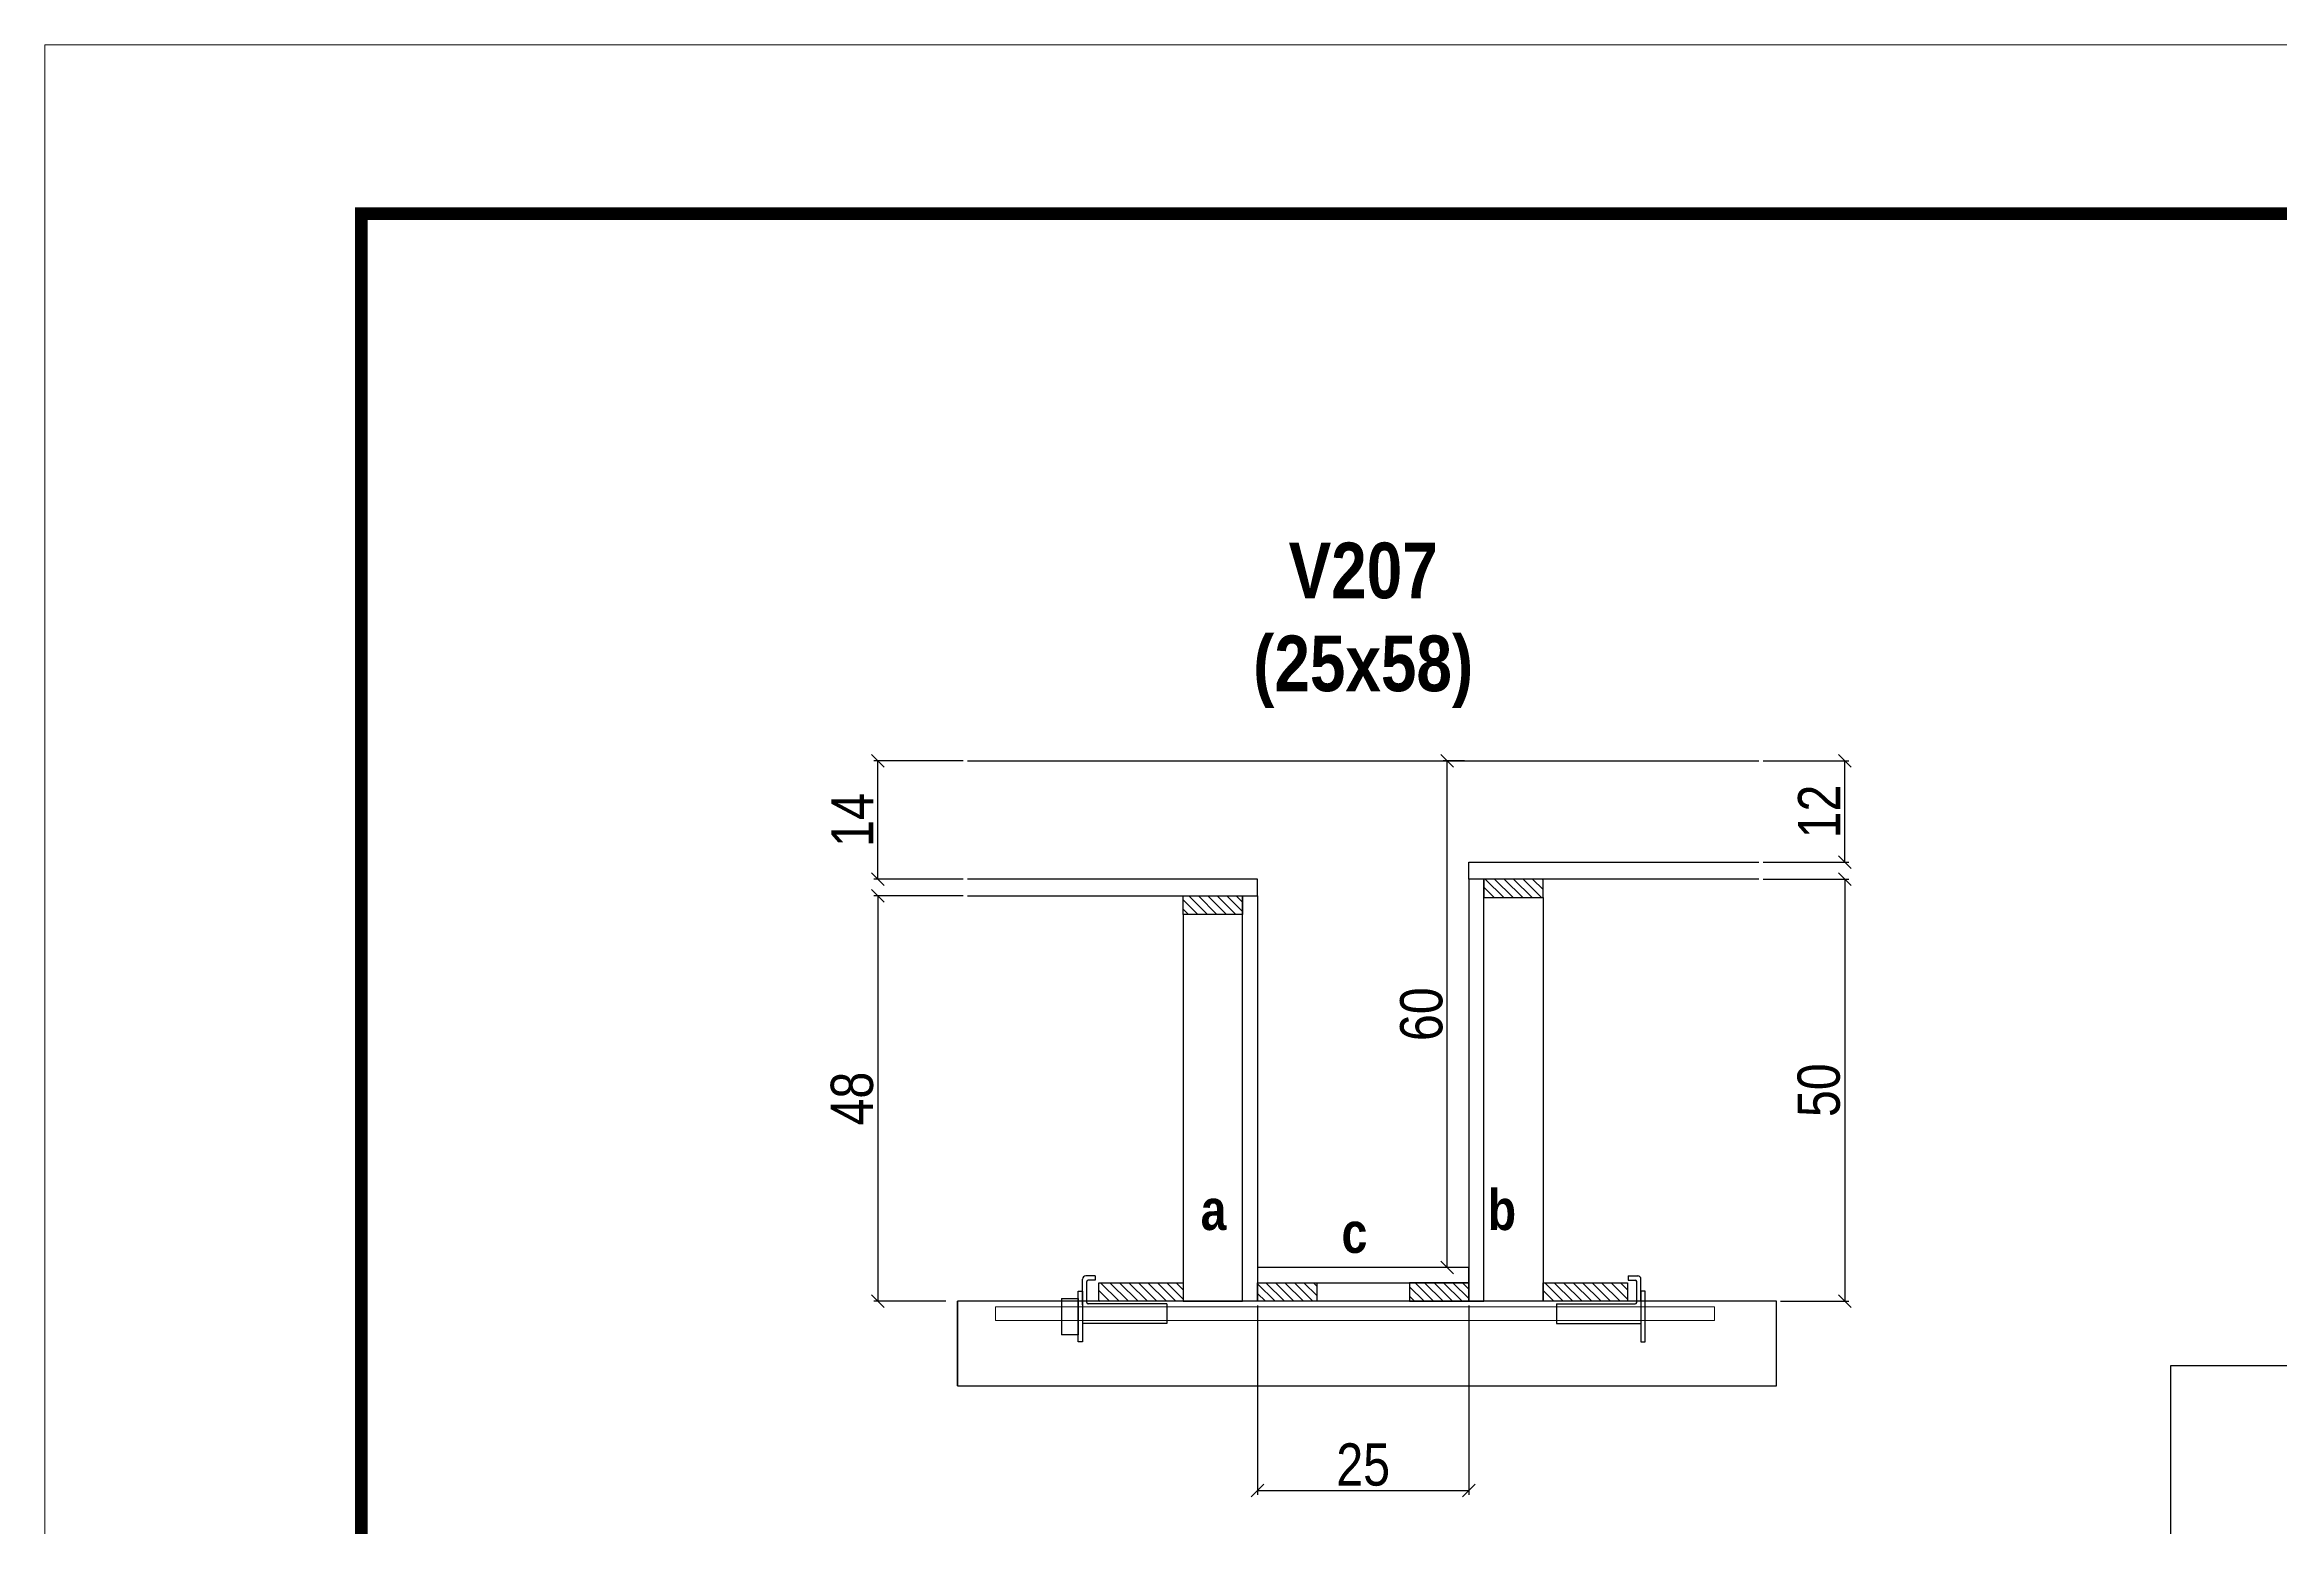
# Model space of a CAD drawing. Extents: x 2603 to 22413, y 1253 to 30260.
# Drawn here: x 2603 to 3132, y 26073 to 26423 of the extents above; entities that cross this region are included whole.
import ezdxf

# ---------------------------------------------------------------- set-up
doc = ezdxf.new("R2010")
doc.units = 0
doc.linetypes.add('DASHED', pattern=[0.75, 0.5, -0.25])
for name, color, linetype in [('barrote', 251, 'Continuous'), ('COTA', 241, 'Continuous'), ('detalhes', 4, 'Continuous'), ('NOMENCLATURA', 7, 'Continuous'), ('Painéis', 200, 'Continuous'), ('presilha', 1, 'Continuous'), ('SARR_2.2x10', 60, 'Continuous'), ('SARR_2.2x7', 40, 'Continuous'), ('SARR_3.5x7', 81, 'Continuous')]:
    doc.layers.add(name, color=color, linetype=linetype)
for name, color, linetype, lineweight in [('CONCRETO', 251, 'Continuous', 25), ('Folhas', 255, 'Continuous', 9), ('SARRAFO DE PRESSAO', 251, 'DASHED', 9), ('SCO-___-LAJ', 2, 'Continuous', 0)]:
    doc.layers.add(name, color=color, linetype=linetype, lineweight=lineweight)
doc.styles.add('COTA TECNICA 2X', font='techl___.ttf', dxfattribs={"height": 10})
doc.styles.add('TECNICA', font='techb___.ttf', dxfattribs={"height": 10})
doc.dimstyles.new('SECAO', dxfattribs={"dimscale": 0.333333, "dimtxt": 5, "dimasz": 9, "dimexe": 3, "dimexo": 3, "dimgap": 3, "dimtad": 1, "dimdec": 1, "dimlfac": 0.5, "dimzin": 12, "dimdsep": 46, "dimtxsty": 'COTA TECNICA 2X', "dimblk1": 'OBLIQUE', "dimblk2": 'OBLIQUE', "dimsah": 1, "dimcen": 0.9, "dimclrd": 4, "dimclre": 4, "dimclrt": 240, "dimadec": 1, "dimazin": 3, "dimtfac": 1, "dimtdec": 1, "dimtmove": 0, "dimatfit": 3, "dimfxl": 1, "dimtolj": 1, "dimtzin": 12, "dimarcsym": 0})

# ---------------------------------------------------------------- blocks, each defined once
blk = doc.blocks.new('9999999999')
at = {"layer": 'Folhas'}
blk.add_lwpolyline([(98138.98, 34190.21), (99623.98, 34190.21), (99623.98, 35240.21), (98138.98, 35240.21)], close=True, dxfattribs=at)
at = {"layer": 'Folhas', "color": 30, "const_width": 3}
blk.add_lwpolyline([(98213.98, 34230.21), (99583.98, 34230.21), (99583.98, 35200.21), (98213.98, 35200.21)], close=True, dxfattribs=at)
blk = doc.blocks.new('PRESILHA METÁLICA 1')
at = {"layer": 'presilha'}
for p, q in [((7.5, 10.64), (7.5, 19.86)), ((12, 21), (8.64, 21)), ((9, 11.57), (9, 18.93)), ((12, 19.5), (9.57, 19.5)), ((12, 21), (12, 19.5)), ((0, 13), (6, 13)), ((0, 13), (0, 0)), ((6, 15.5), (7.5, 15.5)), ((6, -2.5), (6, 15.5)), ((6, 13), (6, 0)), ((7.5, 15.5), (7.5, -2.5)), ((37.5, 11), (9.57, 11)), ((37.5, 11), (37.5, 4.1)), ((6, 0), (0, 0)), ((37.5, 4.1), (7.5, 4.1)), ((7.5, -2.5), (6, -2.5))]:
    blk.add_line(p, q, dxfattribs=at)
for centre, radius, start, end in [((8.64, 19.86), 1.14, 90, 180), ((9.57, 18.93), 0.57, 90, 180), ((9.57, 11.57), 0.57, 180, 270)]:
    blk.add_arc(centre, radius, start, end, dxfattribs=at)
blk = doc.blocks.new('PRESILHA METÁLICA 2')
at = {"layer": 'presilha'}
for p, q in [((-5.25, 23.5), (-5.25, 22)), ((-5.25, 23.5), (-1.89, 23.5)), ((-5.25, 22), (-2.82, 22)), ((-2.25, 14.07), (-2.25, 21.43)), ((-0.75, 14.64), (-0.75, 22.36)), ((0.75, 18), (-0.75, 18)), ((-0.75, 18), (-0.75, 0)), ((0.75, 0), (0.75, 18)), ((-30.75, 13.5), (-30.75, 6.6)), ((-30.75, 13.5), (-2.82, 13.5)), ((-30.75, 6.6), (-0.75, 6.6)), ((-0.75, 0), (0.75, 0))]:
    blk.add_line(p, q, dxfattribs=at)
for centre, radius, start, end in [((-2.82, 21.43), 0.57, 0, 90), ((-1.89, 22.36), 1.14, 0, 90), ((-2.82, 14.07), 0.57, 270, 0)]:
    blk.add_arc(centre, radius, start, end, dxfattribs=at)
blk = doc.blocks.new('_Oblique')
at = {"color": 0, "linetype": 'ByBlock', "lineweight": -2}
blk.add_line((-0.5, -0.5), (0.5, 0.5), dxfattribs=at)
blk = doc.blocks.new('*D549')
at = {"layer": 'COTA', "color": 4, "lineweight": -2, "transparency": 16777216}
for p, q in [((3009.92, 26225.83), (3030.26, 26225.83)), ((3029.26, 26225.83), (3029.26, 26125.83)), ((3014.03, 26125.83), (3030.26, 26125.83))]:
    blk.add_line(p, q, dxfattribs=at)
at = {"layer": 'Defpoints', "color": 0, "transparency": 16777216}
for p in [(3008.92, 26225.83), (3013.03, 26125.83), (3029.26, 26125.83)]:
    blk.add_point(p, dxfattribs=at)
at = {"layer": 'COTA', "color": 4, "lineweight": -2, "transparency": 16777216, "xscale": 3, "yscale": 3, "zscale": 3}
for p, rotation in [((3029.26, 26225.83), 90), ((3029.26, 26125.83), 270)]:
    blk.add_blockref('_Oblique', p, dxfattribs=dict(at, rotation=rotation))
at = {"layer": 'COTA', "color": 240, "transparency": 16777216, "insert": (3023.16, 26175.83), "char_height": 10, "attachment_point": 5, "rotation": 90, "style": 'COTA TECNICA 2X'}
blk.add_mtext('\\A1;50', dxfattribs=at)
blk = doc.blocks.new('*D550')
at = {"layer": 'COTA', "color": 4, "lineweight": -2, "transparency": 16777216}
for p, q in [((3009.92, 26253.83), (3030.26, 26253.83)), ((3029.26, 26229.83), (3029.26, 26253.83)), ((3009.92, 26229.83), (3030.26, 26229.83))]:
    blk.add_line(p, q, dxfattribs=at)
at = {"layer": 'Defpoints', "color": 0, "transparency": 16777216}
for p in [(3008.92, 26253.83), (3029.26, 26253.83), (3008.92, 26229.83)]:
    blk.add_point(p, dxfattribs=at)
at = {"layer": 'COTA', "color": 4, "lineweight": -2, "transparency": 16777216, "xscale": 3, "yscale": 3, "zscale": 3}
for p, rotation in [((3029.26, 26253.83), 90), ((3029.26, 26229.83), 270)]:
    blk.add_blockref('_Oblique', p, dxfattribs=dict(at, rotation=rotation))
at = {"layer": 'COTA', "color": 240, "transparency": 16777216, "insert": (3023.21, 26241.83), "char_height": 10, "attachment_point": 5, "rotation": 90, "style": 'COTA TECNICA 2X'}
blk.add_mtext('\\A1;12', dxfattribs=at)
blk = doc.blocks.new('*D551')
at = {"layer": 'COTA', "color": 4, "lineweight": -2, "transparency": 16777216}
for p, q in [((2820.52, 26221.83), (2799.3, 26221.83)), ((2800.3, 26221.83), (2800.3, 26125.83)), ((2816.4, 26125.83), (2799.3, 26125.83))]:
    blk.add_line(p, q, dxfattribs=at)
at = {"layer": 'Defpoints', "color": 0, "transparency": 16777216}
for p in [(2821.52, 26221.83), (2800.3, 26125.83), (2817.4, 26125.83)]:
    blk.add_point(p, dxfattribs=at)
at = {"layer": 'COTA', "color": 4, "lineweight": -2, "transparency": 16777216, "xscale": 3, "yscale": 3, "zscale": 3}
for p, rotation in [((2800.3, 26221.83), 90), ((2800.3, 26125.83), 270)]:
    blk.add_blockref('_Oblique', p, dxfattribs=dict(at, rotation=rotation))
at = {"layer": 'COTA', "color": 240, "transparency": 16777216, "insert": (2794.2, 26173.83), "char_height": 10, "attachment_point": 5, "rotation": 90, "style": 'COTA TECNICA 2X'}
blk.add_mtext('\\A1;48', dxfattribs=at)
blk = doc.blocks.new('*D2935')
at = {"layer": 'COTA', "color": 4, "lineweight": -2, "transparency": 16777216}
for p, q in [((2939.22, 26253.83), (2934.14, 26253.83)), ((2935.14, 26133.83), (2935.14, 26253.83)), ((2939.22, 26133.83), (2934.14, 26133.83))]:
    blk.add_line(p, q, dxfattribs=at)
at = {"layer": 'Defpoints', "color": 0, "transparency": 16777216}
for p in [(2935.14, 26253.83), (2940.22, 26253.83), (2940.22, 26133.83)]:
    blk.add_point(p, dxfattribs=at)
at = {"layer": 'COTA', "color": 4, "lineweight": -2, "transparency": 16777216, "xscale": 3, "yscale": 3, "zscale": 3}
for p, rotation in [((2935.14, 26253.83), 90), ((2935.14, 26133.83), 270)]:
    blk.add_blockref('_Oblique', p, dxfattribs=dict(at, rotation=rotation))
at = {"layer": 'COTA', "color": 240, "transparency": 16777216, "insert": (2929.04, 26193.83), "char_height": 10, "attachment_point": 5, "rotation": 90, "style": 'COTA TECNICA 2X'}
blk.add_mtext('\\A1;60', dxfattribs=at)
blk = doc.blocks.new('*D2936')
at = {"layer": 'COTA', "color": 4, "lineweight": -2, "transparency": 16777216}
for p, q in [((2820.52, 26253.83), (2799.3, 26253.83)), ((2800.3, 26225.83), (2800.3, 26253.83)), ((2820.52, 26225.83), (2799.3, 26225.83))]:
    blk.add_line(p, q, dxfattribs=at)
at = {"layer": 'Defpoints', "color": 0, "transparency": 16777216}
for p in [(2800.3, 26253.83), (2821.52, 26253.83), (2821.52, 26225.83)]:
    blk.add_point(p, dxfattribs=at)
at = {"layer": 'COTA', "color": 4, "lineweight": -2, "transparency": 16777216, "xscale": 3, "yscale": 3, "zscale": 3}
for p, rotation in [((2800.3, 26253.83), 90), ((2800.3, 26225.83), 270)]:
    blk.add_blockref('_Oblique', p, dxfattribs=dict(at, rotation=rotation))
at = {"layer": 'COTA', "color": 240, "transparency": 16777216, "insert": (2794.23, 26239.83), "char_height": 10, "attachment_point": 5, "rotation": 90, "style": 'COTA TECNICA 2X'}
blk.add_mtext('\\A1;14', dxfattribs=at)
blk = doc.blocks.new('*D2937')
at = {"layer": 'COTA', "color": 4, "lineweight": -2, "transparency": 16777216}
for p, q in [((2890.22, 26124.83), (2890.22, 26080)), ((2940.22, 26124.83), (2940.22, 26080)), ((2890.22, 26081), (2940.22, 26081))]:
    blk.add_line(p, q, dxfattribs=at)
at = {"layer": 'Defpoints', "color": 0, "transparency": 16777216}
for p in [(2890.22, 26125.83), (2940.22, 26125.83), (2940.22, 26081)]:
    blk.add_point(p, dxfattribs=at)
at = {"layer": 'COTA', "color": 4, "lineweight": -2, "transparency": 16777216, "xscale": 3, "yscale": 3, "zscale": 3, "rotation": 180}
blk.add_blockref('_Oblique', (2890.22, 26081), dxfattribs=at)
at = {"layer": 'COTA', "color": 4, "lineweight": -2, "transparency": 16777216, "xscale": 3, "yscale": 3, "zscale": 3}
blk.add_blockref('_Oblique', (2940.22, 26081), dxfattribs=at)
at = {"layer": 'COTA', "color": 240, "transparency": 16777216, "insert": (2915.22, 26087.11), "char_height": 10, "attachment_point": 5, "style": 'COTA TECNICA 2X'}
blk.add_mtext('\\A1;25', dxfattribs=at)

msp = doc.modelspace()

# ---------------------------------------------------------------- hatches: boundary and pattern name
at = {"layer": 'SARR_2.2x10'}
h = msp.add_hatch(dxfattribs=at)
h.set_pattern_fill('ANSI31', color=256, scale=0.5, angle=90)
h.set_pattern_definition([(135, (36046.1566, -97386.341), (-1.122532015, -1.122532015), [])])
h.paths.add_polyline_path([(2852.62, 26130.23), (2852.62, 26125.83), (2872.62, 26125.83), (2872.62, 26130.23)])
h = msp.add_hatch(dxfattribs=at)
h.set_pattern_fill('ANSI31', color=256, scale=0.5, angle=90)
h.set_pattern_definition([(135, (36151.3566, -97386.341), (-1.122532015, -1.122532015), [])])
h.paths.add_polyline_path([(2957.82, 26130.23), (2957.82, 26125.83), (2977.82, 26125.83), (2977.82, 26130.23)])
at = {"layer": 'SARR_2.2x7'}
h = msp.add_hatch(dxfattribs=at)
h.set_pattern_fill('ANSI31', color=256, scale=0.5, angle=90)
h.set_pattern_definition([(135, (36072.1566, -97290.741), (-1.122532015, -1.122532015), [])])
h.paths.add_polyline_path([(2943.82, 26225.83), (2943.82, 26221.43), (2957.82, 26221.43), (2957.82, 26225.83)])
h = msp.add_hatch(dxfattribs=at)
h.set_pattern_fill('ANSI31', color=256, scale=0.5, angle=90)
h.set_pattern_definition([(135, (36040.1566, -97294.741), (-1.122532015, -1.122532015), [])])
h.paths.add_polyline_path([(2886.62, 26221.83), (2886.62, 26217.43), (2872.62, 26217.43), (2872.62, 26221.83)])
h = msp.add_hatch(dxfattribs=at)
h.set_pattern_fill('ANSI31', color=256, scale=0.5, angle=90)
h.set_pattern_definition([(135, (36125.7566, -97386.341), (-1.122532015, -1.122532015), [])])
h.paths.add_polyline_path([(2904.22, 26125.83), (2904.22, 26130.23), (2890.22, 26130.23), (2890.22, 26125.83)])
h = msp.add_hatch(dxfattribs=at)
h.set_pattern_fill('ANSI31', color=256, scale=0.5, angle=90)
h.set_pattern_definition([(135, (36075.7566, -97386.341), (-1.122532015, -1.122532015), [])])
h.paths.add_polyline_path([(2926.22, 26125.83), (2926.22, 26130.23), (2940.22, 26130.23), (2940.22, 26125.83)])

# ---------------------------------------------------------------- linework, layer by layer
at = {"layer": 'barrote'}
msp.add_lwpolyline([(2819.16, 26105.83), (3013.08, 26105.83), (3013.08, 26125.83), (2819.16, 26125.83)], close=True, dxfattribs=at)
at = {"layer": 'CONCRETO', "linetype": 'Continuous'}
msp.add_line((2821.52, 26253.83), (3008.92, 26253.83), dxfattribs=at)
at = {"layer": 'COTA'}
msp.add_lwpolyline([(3106.52, 26110.6), (3546.64, 26110.6), (3546.64, 25923.96), (3106.52, 25923.96)], close=True, dxfattribs=at)
at = {"layer": 'detalhes', "color": 250}
msp.add_line((2819.16, 26105.83), (2819.16, 26125.83), dxfattribs=at)
at = {"layer": 'Painéis', "linetype": 'Continuous', "elevation": 0}
for points in [[(3008.92, 26225.83), (2940.22, 26225.83), (2940.22, 26229.83), (3008.92, 26229.83)], [(2821.52, 26221.83), (2890.22, 26221.83), (2890.22, 26225.83), (2821.52, 26225.83)]]:
    msp.add_lwpolyline(points, dxfattribs=at)
at = {"layer": 'Painéis', "linetype": 'Continuous'}
for points in [[(2943.82, 26125.83), (2943.82, 26225.83), (2940.22, 26225.83), (2940.22, 26125.83)], [(2886.62, 26125.83), (2886.62, 26221.83), (2890.22, 26221.83), (2890.22, 26125.83)], [(2940.22, 26133.83), (2890.22, 26133.83), (2890.22, 26130.23), (2940.22, 26130.23)]]:
    msp.add_lwpolyline(points, close=True, dxfattribs=at)
at = {"layer": 'SARR_2.2x10'}
for points in [[(2852.62, 26130.23), (2872.62, 26130.23), (2872.62, 26125.83), (2852.62, 26125.83)], [(2957.82, 26130.23), (2977.82, 26130.23), (2977.82, 26125.83), (2957.82, 26125.83)]]:
    msp.add_lwpolyline(points, close=True, dxfattribs=at)
at = {"layer": 'SARR_2.2x7', "elevation": 0}
for points in [[(2957.82, 26225.83), (2943.82, 26225.83), (2943.82, 26221.43), (2957.82, 26221.43)], [(2872.62, 26221.83), (2886.62, 26221.83), (2886.62, 26217.43), (2872.62, 26217.43)]]:
    msp.add_lwpolyline(points, close=True, dxfattribs=at)
at = {"layer": 'SARR_2.2x7'}
for points in [[(2890.22, 26130.23), (2904.22, 26130.23), (2904.22, 26125.83), (2890.22, 26125.83)], [(2940.22, 26130.23), (2926.22, 26130.23), (2926.22, 26125.83), (2940.22, 26125.83)]]:
    msp.add_lwpolyline(points, close=True, dxfattribs=at)
at = {"layer": 'SARR_3.5x7'}
for points in [[(2886.62, 26217.43), (2872.62, 26217.43), (2872.62, 26125.83), (2886.62, 26125.83)], [(2943.82, 26221.43), (2957.82, 26221.43), (2957.82, 26125.83), (2943.82, 26125.83)]]:
    msp.add_lwpolyline(points, close=True, dxfattribs=at)
at = {"layer": 'SCO-___-LAJ', "color": 1}
msp.add_lwpolyline([(2828.17, 26124.5), (2998.43, 26124.5), (2998.43, 26121.3), (2828.17, 26121.3)], close=True, dxfattribs=at)

# ---------------------------------------------------------------- block references
at = {"layer": 'presilha', "xscale": 0.6666666666666666, "yscale": 0.6666666666666666, "zscale": 0.6666666666666666}
for name, p in [('PRESILHA METÁLICA 1', (2843.75, 26117.86)), ('PRESILHA METÁLICA 2', (2981.5, 26116.2))]:
    msp.add_blockref(name, p, dxfattribs=at)
at = {"layer": 'SARRAFO DE PRESSAO', "color": 6, "linetype": 'ByBlock'}
msp.add_blockref('9999999999', (-95536.01, -8816.76), dxfattribs=at)

# ---------------------------------------------------------------- texts
at = {"layer": 'detalhes', "style": 'TECNICA'}
for s, p in [('a', (2876.74, 26142.72)), ('b', (2944.72, 26142.71)), ('c', (2910.09, 26137.3))]:
    msp.add_text(s, height=9.6, dxfattribs=at).set_placement(p)
at = {"layer": 'NOMENCLATURA', "insert": (2915.22, 26305.52), "char_height": 13.2, "attachment_point": 2, "style": 'TECNICA'}
msp.add_mtext_dynamic_manual_height_columns('V207\\P(25x58)', width=300.2766, gutter_width=1, heights=[0], dxfattribs=at)

# ---------------------------------------------------------------- dimensions: what is measured, and where the dimension line sits
at = {"layer": 'COTA'}
for base, p1, p2, picture, middle in [((2800.3, 26253.83), (2821.52, 26225.83), (2821.52, 26253.83), '*D2936', (2794.23, 26239.83)), ((2935.14, 26253.83), (2940.22, 26133.83), (2940.22, 26253.83), '*D2935', (2929.04, 26193.83)), ((3029.26, 26253.83), (3008.92, 26229.83), (3008.92, 26253.83), '*D550', (3023.21, 26241.83)), ((2800.3, 26125.83, 0), (2821.52, 26221.83), (2817.4, 26125.83, 0), '*D551', (2794.2, 26173.83, 0)), ((3029.26, 26125.83, 0), (3008.92, 26225.83), (3013.03, 26125.83, 0), '*D549', (3023.16, 26175.83, 0))]:
    dim = msp.add_linear_dim(base=base, p1=p1, p2=p2, angle=90, dimstyle='SECAO', dxfattribs=at)
    dim.commit()
    dim.dimension.update_dxf_attribs({"geometry": picture, "text_midpoint": middle})
dim = msp.add_linear_dim(base=(2940.22, 26081), p1=(2890.22, 26125.83), p2=(2940.22, 26125.83), dimstyle='SECAO', dxfattribs=at)
dim.commit()
dim.dimension.update_dxf_attribs({"geometry": '*D2937', "text_midpoint": (2915.22, 26087.11)})

doc.saveas('drawing.dxf')
